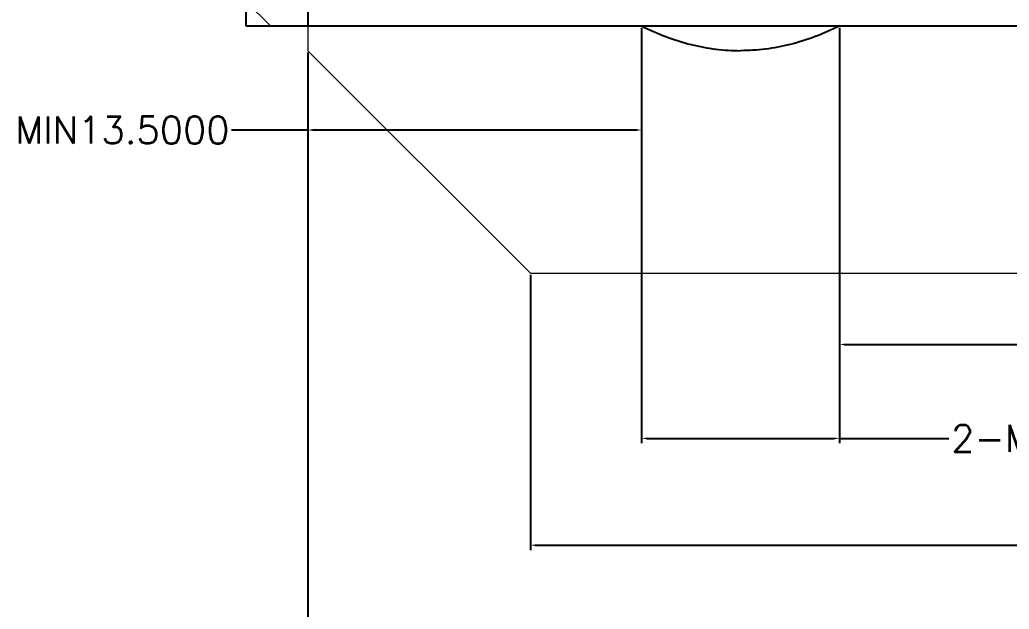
# Model space of a CAD drawing. Header units: millimetres. Extents: x 1946 to 4611, y 2266 to 2855.
# Drawn here: x 2690.27 to 2730.28, y 2670.07 to 2693.91 of the extents above; entities that cross this region are included whole.
import ezdxf

# ---------------------------------------------------------------- set-up
doc = ezdxf.new("R2010")
doc.units = ezdxf.units.MM
doc.layers.add('BACKLIGHT', color=7, linetype='Continuous', lineweight=20)
doc.layers.add('silicone', color=193, linetype='Continuous', lineweight=20)
doc.layers.add('Dim', color=4, linetype='Continuous')
doc.styles.get("Standard").update_dxf_attribs({"font": 'txt.shx', "bigfont": 'gbcbig.shx'})
doc.dimstyles.get("Standard").update_dxf_attribs({"dimtxt": 1, "dimasz": 0.18, "dimexe": 0.18, "dimexo": 0.0625, "dimgap": 0.09, "dimtad": 0, "dimtih": 1, "dimtoh": 1, "dimdec": 4, "dimzin": 0, "dimdsep": 46, "dimtxsty": 'Standard', "dimcen": 0.09, "dimadec": 0, "dimazin": 0, "dimtfac": 1, "dimtdec": 4, "dimtofl": 0, "dimtmove": 0, "dimatfit": 3, "dimfxl": 0, "dimtolj": 1, "dimtzin": 0, "dimarcsym": 0})

# ---------------------------------------------------------------- blocks, each defined once
blk = doc.blocks.new('*D239')
at = {"layer": 'Defpoints', "color": 0}
for p in [(2710.914, 2683.662), (2762.914, 2683.662), (2710.914, 2672.661)]:
    blk.add_point(p, dxfattribs=at)
at = {"layer": 'Dim', "color": 0, "lineweight": -2}
for p, q in [((2710.914, 2683.593), (2710.914, 2672.463)), ((2762.914, 2683.593), (2762.914, 2672.463)), ((2711.112, 2672.661), (2733.882, 2672.661)), ((2762.716, 2672.661), (2739.947, 2672.661))]:
    blk.add_line(p, q, dxfattribs=at)
at = {"layer": 'Dim', "color": 0}
for points in [[(2711.112, 2672.694), (2711.112, 2672.628), (2710.914, 2672.661)], [(2762.716, 2672.694), (2762.716, 2672.628), (2762.914, 2672.661)]]:
    blk.add_solid(points, dxfattribs=at)
at = {"layer": 'Dim', "color": 0, "lineweight": 15, "insert": (2736.914, 2672.661), "char_height": 1.1, "attachment_point": 5}
blk.add_mtext('\\A1;52.0000', dxfattribs=at)
blk = doc.blocks.new('*D251')
at = {"layer": 'Defpoints', "color": 0}
for p in [(2715.414, 2693.662), (2701.914, 2692.662), (2715.414, 2689.452)]:
    blk.add_point(p, dxfattribs=at)
at = {"layer": 'Dim', "color": 0, "lineweight": -2}
for p, q in [((2715.414, 2693.593), (2715.414, 2689.254)), ((2701.914, 2692.593), (2701.914, 2689.254)), ((2701.914, 2689.452), (2698.823, 2689.452)), ((2715.216, 2689.452), (2702.112, 2689.452))]:
    blk.add_line(p, q, dxfattribs=at)
at = {"layer": 'Dim', "color": 0}
for points in [[(2702.112, 2689.485), (2702.112, 2689.419), (2701.914, 2689.452)], [(2715.216, 2689.485), (2715.216, 2689.419), (2715.414, 2689.452)]]:
    blk.add_solid(points, dxfattribs=at)
at = {"layer": 'Dim', "color": 0, "lineweight": 15, "insert": (2694.416, 2689.452), "char_height": 1.1, "attachment_point": 5}
blk.add_mtext('\\A1;MIN13.5000', dxfattribs=at)
blk = doc.blocks.new('*D252')
at = {"layer": 'Defpoints', "color": 0}
for p in [(2723.414, 2693.662), (2750.414, 2693.662), (2750.414, 2680.78)]:
    blk.add_point(p, dxfattribs=at)
at = {"layer": 'Dim', "color": 0, "lineweight": -2}
for p, q in [((2723.414, 2693.593), (2723.414, 2680.582)), ((2750.414, 2693.593), (2750.414, 2680.582)), ((2723.612, 2680.78), (2733.415, 2680.78)), ((2750.216, 2680.78), (2742.413, 2680.78))]:
    blk.add_line(p, q, dxfattribs=at)
at = {"layer": 'Dim', "color": 0}
for points in [[(2723.612, 2680.813), (2723.612, 2680.747), (2723.414, 2680.78)], [(2750.216, 2680.813), (2750.216, 2680.747), (2750.414, 2680.78)]]:
    blk.add_solid(points, dxfattribs=at)
at = {"layer": 'Dim', "color": 0, "lineweight": 15, "insert": (2737.914, 2680.78), "char_height": 1.1, "attachment_point": 5}
blk.add_mtext('\\A1;MIN27.0000', dxfattribs=at)
blk = doc.blocks.new('*D253')
at = {"layer": 'Defpoints', "color": 0}
for p in [(2715.414, 2693.662), (2723.414, 2693.662), (2723.414, 2676.982)]:
    blk.add_point(p, dxfattribs=at)
at = {"layer": 'Dim', "color": 0, "lineweight": -2}
for p, q in [((2715.414, 2693.593), (2715.414, 2676.784)), ((2723.414, 2693.593), (2723.414, 2676.784)), ((2715.612, 2676.982), (2723.216, 2676.982)), ((2723.414, 2676.982), (2727.835, 2676.982))]:
    blk.add_line(p, q, dxfattribs=at)
at = {"layer": 'Dim', "color": 0}
for points in [[(2715.612, 2677.015), (2715.612, 2676.949), (2715.414, 2676.982)], [(2723.216, 2677.015), (2723.216, 2676.949), (2723.414, 2676.982)]]:
    blk.add_solid(points, dxfattribs=at)
at = {"layer": 'Dim', "color": 0, "lineweight": 15, "insert": (2733.068, 2676.982), "char_height": 1.1, "attachment_point": 5}
blk.add_mtext('\\A1;2-MAX8.0000', dxfattribs=at)
blk = doc.blocks.new('*D267')
at = {"layer": 'Defpoints', "color": 0}
for p in [(2701.914, 2692.662), (2771.914, 2692.662), (2771.914, 2667.604)]:
    blk.add_point(p, dxfattribs=at)
at = {"layer": 'Dim', "color": 0, "lineweight": -2}
for p, q in [((2701.914, 2692.593), (2701.914, 2667.406)), ((2771.914, 2692.593), (2771.914, 2667.406)), ((2702.112, 2667.604), (2733.974, 2667.604)), ((2771.716, 2667.604), (2739.855, 2667.604))]:
    blk.add_line(p, q, dxfattribs=at)
at = {"layer": 'Dim', "color": 0}
for points in [[(2702.112, 2667.637), (2702.112, 2667.571), (2701.914, 2667.604)], [(2771.716, 2667.637), (2771.716, 2667.571), (2771.914, 2667.604)]]:
    blk.add_solid(points, dxfattribs=at)
at = {"layer": 'Dim', "color": 0, "lineweight": 15, "insert": (2736.914, 2667.604), "char_height": 1.1, "attachment_point": 5}
blk.add_mtext('\\A1;70.0000', dxfattribs=at)

msp = doc.modelspace()

# ---------------------------------------------------------------- hatches: boundary and pattern name
at = {"layer": 'silicone', "lineweight": 15}
h = msp.add_hatch(dxfattribs=at)
h.set_pattern_fill('ANSI31', color=256, scale=0.5, style=0)
h.set_pattern_definition([(135, (8226.0785, 1826.4988), (1.122532, 1.122532), [])])
h.paths.add_polyline_path([(2701.91441, 2751.66212), (2699.41441, 2751.66212), (2699.41441, 2693.66212), (2701.91441, 2693.66212)])

# ---------------------------------------------------------------- linework, layer by layer
at = {"color": 130, "linetype": 'Continuous'}
for p, q in [((2699.41441, 2751.66212), (2699.41441, 2693.66212)), ((2701.91441, 2751.66212), (2701.91441, 2693.66212)), ((2699.41441, 2693.66212), (2771.91441, 2693.66212))]:
    msp.add_line(p, q, dxfattribs=at)
for points in [[(2715.41441, 2693.66212), (2716.05124, 2693.34371), (2717.04284, 2692.96201), (2718.40647, 2692.70462), (2719.08043, 2692.66212), (2719.41441, 2692.66212)], [(2723.41441, 2693.66212), (2722.77758, 2693.34371), (2721.78598, 2692.96201), (2720.42235, 2692.70462), (2719.74839, 2692.66212), (2719.41441, 2692.66212)]]:
    msp.add_open_spline(points, degree=3, knots=[0, 0, 0, 0, 0.51403283, 0.75887847, 1, 1, 1, 1], dxfattribs=at)
at = {"layer": 'BACKLIGHT', "lineweight": 15}
for p, q in [((2701.91441, 2693.66212), (2701.91441, 2692.66212)), ((2710.91441, 2683.66212), (2701.91441, 2692.66212)), ((2710.91441, 2683.66212), (2762.91441, 2683.66212))]:
    msp.add_line(p, q, dxfattribs=at)

# ---------------------------------------------------------------- dimensions: what is measured, and where the dimension line sits
at = {"layer": 'Dim', "lineweight": 15}
for base, p1, p2, text, picture, middle in [((2715.41441, 2689.45241), (2701.91441, 2692.66212), (2715.41441, 2693.66212), 'MIN<>', '*D251', (2694.41608, 2689.45241)), ((2723.41441, 2676.98248), (2715.41441, 2693.66212), (2723.41441, 2693.66212), '2-MAX<>', '*D253', (2733.06774, 2676.98248)), ((2750.41441, 2680.78005), (2723.41441, 2693.66212), (2750.41441, 2693.66212), 'MIN<>', '*D252', (2737.91441, 2680.78005))]:
    dim = msp.add_linear_dim(base=base, p1=p1, p2=p2, text=text, dimstyle='Standard', override={"dimscale": 1.1}, dxfattribs=at)
    dim.commit()
    dim.dimension.update_dxf_attribs({"geometry": picture, "text_midpoint": middle, "dimtype": 160})
at = {"layer": 'Dim', "color": 1, "lineweight": 15}
dim = msp.add_linear_dim(base=(2771.91441, 2667.60373), p1=(2701.91441, 2692.66212), p2=(2771.91441, 2692.66212), dimstyle='Standard', override={"dimscale": 1.1}, dxfattribs=at)
dim.commit()
dim.dimension.update_dxf_attribs({"geometry": '*D267', "text_midpoint": (2736.91441, 2667.60373)})
at = {"layer": 'Dim', "lineweight": 15}
dim = msp.add_linear_dim(base=(2710.91441, 2672.66081), p1=(2762.91441, 2683.66212), p2=(2710.91441, 2683.66212), dimstyle='Standard', override={"dimscale": 1.1}, dxfattribs=at)
dim.commit()
dim.dimension.update_dxf_attribs({"geometry": '*D239', "text_midpoint": (2736.91441, 2672.66081)})

doc.saveas('drawing.dxf')
